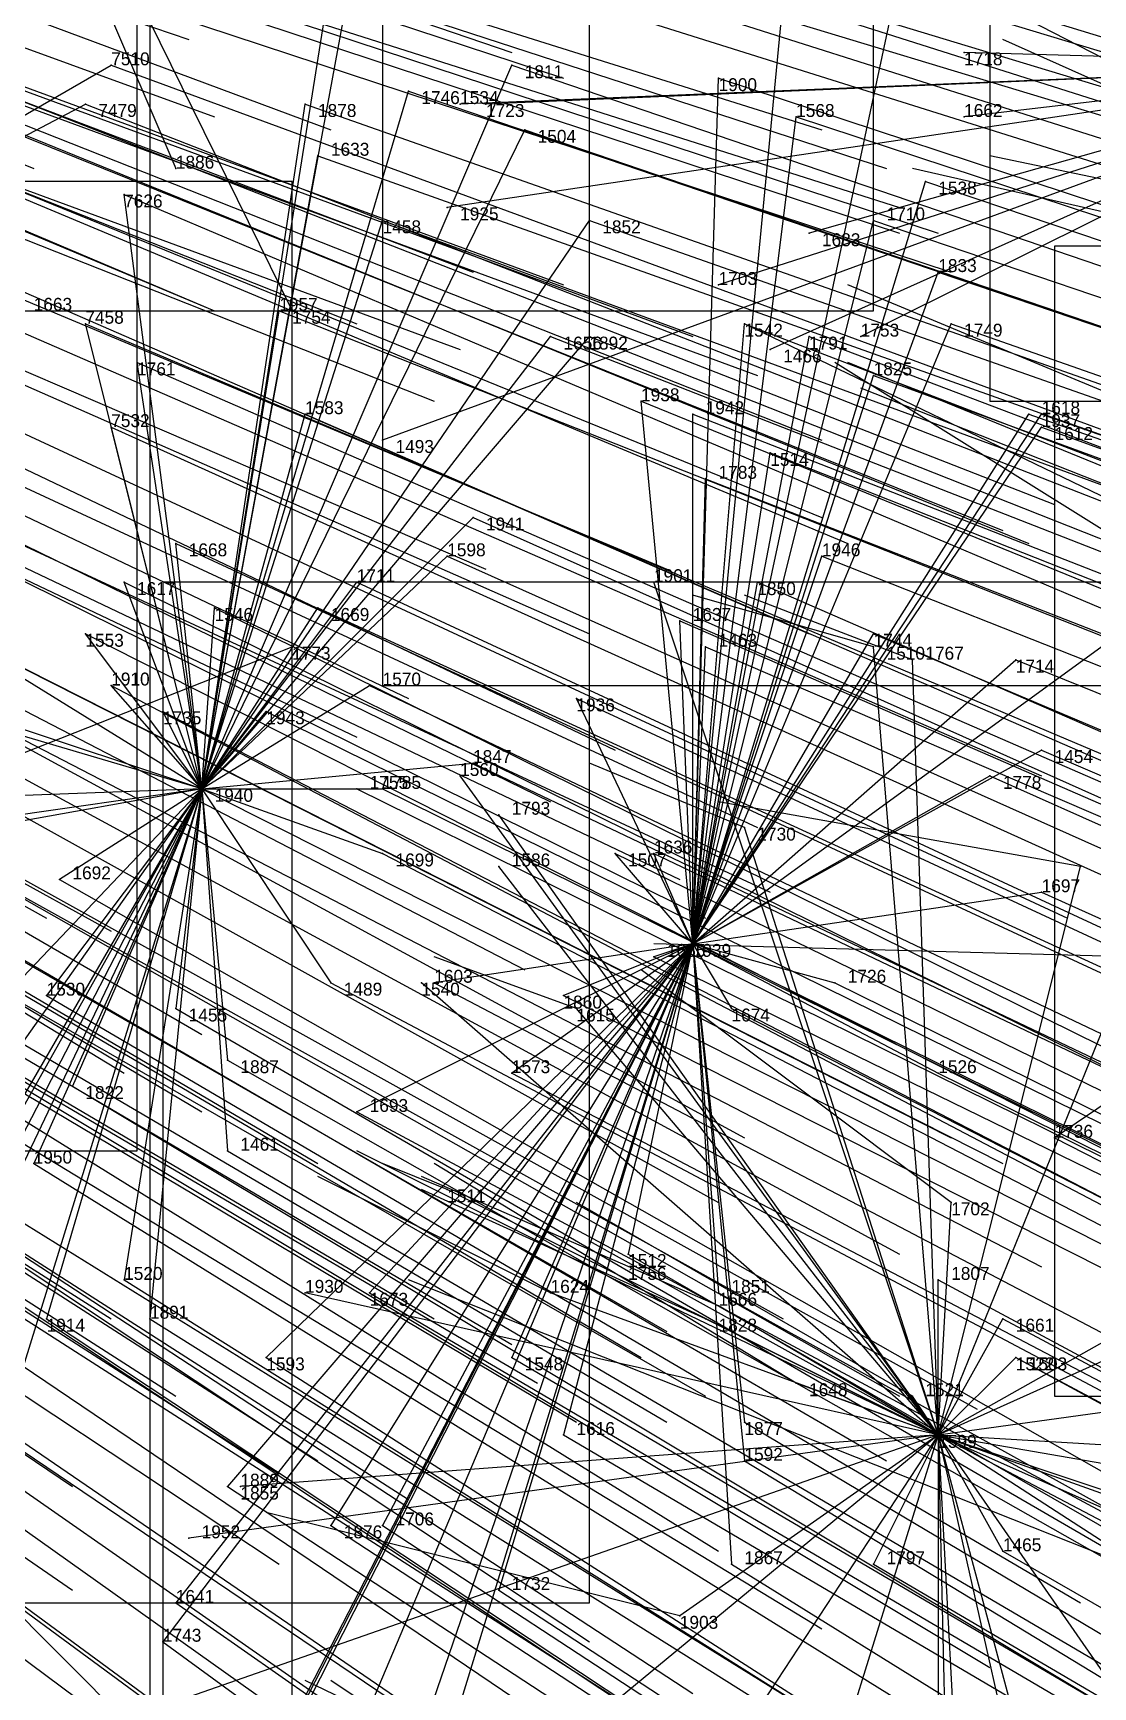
# Model space of a CAD drawing. Extents: x -0.5 to 0.59, y -0.5 to 0.59.
# Drawn here: x 0.336 to 0.418, y -0.2495 to -0.1215 of the extents above; entities that cross this region are included whole.
import ezdxf

# ---------------------------------------------------------------- set-up
doc = ezdxf.new("R2010")
doc.units = 0
for name, color, linetype in [('Clients', 3, 'CONTINUOUS'), ('Facilities', 3, 'CONTINUOUS'), ('Facilities_lines', 3, 'CONTINUOUS'), ('Min_max_boxes', 1, 'CONTINUOUS'), ('Normals', 1, 'CONTINUOUS'), ('Source_points', 5, 'CONTINUOUS'), ('Text', 3, 'CONTINUOUS')]:
    doc.layers.add(name, color=color, linetype=linetype)

msp = doc.modelspace()

# ---------------------------------------------------------------- linework, layer by layer
at = {"layer": 'Clients', "color": 5}
for p in [(0.342, -0.124, -0.909), (0.373, -0.124, -0.984), (0.408, -0.123, -1.25), (0.389, -0.125, -1.021), (0.365, -0.126, -0.966), (0.34, -0.127, -0.908), (0.357, -0.127, -0.948), (0.369, -0.127, -1.25), (0.371, -0.127, -1.25), (0.374, -0.129, -0.99), (0.395, -0.128, -1.037), (0.408, -0.128, -1.25), (0.358, -0.131, -0.953), (0.347, -0.132, -1.25), (0.405, -0.133, -1.067), (0.343, -0.134, -0.92), (0.368, -0.135, -1.25), (0.363, -0.136, -0.969), (0.379, -0.136, -1.007), (0.401, -0.136, -1.058), (0.396, -0.137, -1.25), (0.406, -0.14, -1.073), (0.389, -0.141, -1.25), (0.355, -0.143, -0.956), (0.356, -0.143, -1.25), (0.34, -0.144, -0.923), (0.391, -0.144, -1.041), (0.407, -0.144, -1.081), (0.376, -0.145, -1.008), (0.379, -0.145, -1.014), (0.396, -0.145, -1.053), (0.4, -0.145, -1.25), (0.344, -0.147, -0.935), (0.393, -0.146, -1.25), (0.401, -0.148, -1.068), (0.357, -0.151, -0.969), (0.383, -0.15, -1.028), (0.387, -0.151, -1.039), (0.413, -0.151, -1.099), (0.414, -0.151, -1.101), (0.342, -0.152, -0.934), (0.414, -0.152, -1.104), (0.363, -0.153, -1.25), (0.393, -0.154, -1.054), (0.388, -0.156, -1.046), (0.37, -0.159, -1.008), (0.347, -0.161, -0.957), (0.368, -0.162, -1.005), (0.397, -0.162, -1.071), (0.343, -0.164, -0.951), (0.361, -0.164, -0.99), (0.384, -0.164, -1.25), (0.392, -0.164, -1.061), (0.35, -0.166, -0.968), (0.358, -0.166, -0.987), (0.386, -0.167, -1.052), (0.34, -0.168, -0.948), (0.401, -0.168, -1.086), (0.356, -0.169, -1.25), (0.388, -0.169, -1.059), (0.401, -0.169, -1.25), (0.404, -0.17, -1.25), (0.412, -0.17, -1.114), (0.342, -0.172, -0.957), (0.362, -0.172, -1.002), (0.346, -0.174, -0.969), (0.354, -0.174, -0.986), (0.378, -0.173, -1.039), (0.414, -0.177, -1.127), (0.369, -0.179, -1.25), (0.37, -0.178, -1.026), (0.41, -0.179, -1.12), (0.361, -0.18, -1.008), (0.363, -0.18, -1.012), (0.372, -0.182, -1.25), (0.391, -0.183, -1.25), (0.363, -0.185, -1.02), (0.381, -0.185, -1.059), (0.384, -0.185, -1.065), (0.372, -0.186, -1.25), (0.417, -0.186, -1.25), (0.338, -0.187, -0.966), (0.414, -0.188, -1.137), (0.384, -0.193, -1.075), (0.359, -0.195, -1.022), (0.366, -0.195, -1.25), (0.367, -0.195, -1.038), (0.398, -0.195, -1.109), (0.337, -0.196, -0.973), (0.347, -0.197, -0.999), (0.377, -0.196, -1.062), (0.378, -0.197, -1.25), (0.39, -0.197, -1.091), (0.351, -0.201, -1.012), (0.373, -0.202, -1.059), (0.406, -0.202, -1.133), (0.339, -0.203, -0.988), (0.361, -0.205, -1.038), (0.415, -0.207, -1.159), (0.351, -0.208, -1.021), (0.336, -0.209, -0.988), (0.368, -0.211, -1.25), (0.407, -0.212, -1.25), (0.382, -0.216, -1.097), (0.343, -0.218, -1.015), (0.381, -0.218, -1.25), (0.406, -0.218, -1.153), (0.357, -0.219, -1.25), (0.362, -0.219, -1.057), (0.376, -0.219, -1.25), (0.389, -0.219, -1.115), (0.389, -0.22, -1.25), (0.337, -0.221, -1.006), (0.345, -0.221, -1.023), (0.388, -0.221, -1.25), (0.411, -0.221, -1.167), (0.354, -0.224, -1.047), (0.373, -0.224, -1.088), (0.412, -0.224, -1.173), (0.412, -0.224, -1.172), (0.395, -0.226, -1.25), (0.404, -0.227, -1.25), (0.391, -0.229, -1.132), (0.377, -0.23, -1.105), (0.391, -0.232, -1.136), (0.351, -0.234, -1.056), (0.352, -0.234, -1.25), (0.348, -0.238, -1.25), (0.359, -0.237, -1.076), (0.363, -0.237, -1.084), (0.411, -0.239, -1.187), (0.39, -0.24, -1.145), (0.401, -0.24, -1.169), (0.347, -0.243, -1.058), (0.372, -0.242, -1.109), (0.386, -0.244, -1.25), (0.346, -0.246, -1.06)]:
    msp.add_point(p, dxfattribs=at)
at = {"layer": 'Facilities', "color": 3}
for p in [(0.349, -0.18, -0.982), (0.387, -0.192, -1.08), (0.406, -0.23, -1.25)]:
    msp.add_point(p, dxfattribs=at)
at = {"layer": 'Facilities_lines', "color": 3}
for p, q in [((0.323, -0.076, -1.25), (0.347, -0.132, -1.25)), ((0.323, -0.076, -1.25), (0.356, -0.143, -1.25)), ((0.349, -0.18, -0.982), (0.363, -0.104, -0.946)), ((0.349, -0.18, -0.982), (0.36, -0.111, -0.941)), ((0.387, -0.192, -1.08), (0.403, -0.117, -1.048)), ((0.387, -0.192, -1.08), (0.394, -0.119, -1.029)), ((0.302, -0.147, -0.841), (0.342, -0.124, -0.909)), ((0.349, -0.18, -0.982), (0.373, -0.124, -0.984)), ((0.442, -0.124, -1.25), (0.363, -0.153, -1.25)), ((0.442, -0.124, -1.25), (0.368, -0.135, -1.25)), ((0.442, -0.124, -1.25), (0.369, -0.127, -1.25)), ((0.442, -0.124, -1.25), (0.371, -0.127, -1.25)), ((0.442, -0.124, -1.25), (0.389, -0.141, -1.25)), ((0.442, -0.124, -1.25), (0.393, -0.146, -1.25)), ((0.442, -0.124, -1.25), (0.396, -0.137, -1.25)), ((0.442, -0.124, -1.25), (0.4, -0.145, -1.25)), ((0.442, -0.124, -1.25), (0.408, -0.123, -1.25)), ((0.442, -0.124, -1.25), (0.408, -0.128, -1.25)), ((0.387, -0.192, -1.08), (0.389, -0.125, -1.021)), ((0.349, -0.18, -0.982), (0.365, -0.126, -0.966)), ((0.302, -0.147, -0.841), (0.34, -0.127, -0.908)), ((0.349, -0.18, -0.982), (0.357, -0.127, -0.948)), ((0.349, -0.18, -0.982), (0.374, -0.129, -0.99)), ((0.387, -0.192, -1.08), (0.395, -0.128, -1.037)), ((0.349, -0.18, -0.982), (0.358, -0.131, -0.953)), ((0.387, -0.192, -1.08), (0.405, -0.133, -1.067)), ((0.349, -0.18, -0.982), (0.343, -0.134, -0.92)), ((0.349, -0.18, -0.982), (0.379, -0.136, -1.007)), ((0.349, -0.18, -0.982), (0.363, -0.136, -0.969)), ((0.387, -0.192, -1.08), (0.401, -0.136, -1.058)), ((0.387, -0.192, -1.08), (0.406, -0.14, -1.073)), ((0.349, -0.18, -0.982), (0.355, -0.143, -0.956)), ((0.349, -0.18, -0.982), (0.34, -0.144, -0.923)), ((0.387, -0.192, -1.08), (0.391, -0.144, -1.041)), ((0.387, -0.192, -1.08), (0.407, -0.144, -1.081)), ((0.349, -0.18, -0.982), (0.376, -0.145, -1.008)), ((0.349, -0.18, -0.982), (0.379, -0.145, -1.014)), ((0.387, -0.192, -1.08), (0.396, -0.145, -1.053)), ((0.349, -0.18, -0.982), (0.344, -0.147, -0.935)), ((0.387, -0.192, -1.08), (0.401, -0.148, -1.068)), ((0.349, -0.18, -0.982), (0.357, -0.151, -0.969)), ((0.387, -0.192, -1.08), (0.383, -0.15, -1.028)), ((0.387, -0.192, -1.08), (0.413, -0.151, -1.099)), ((0.387, -0.192, -1.08), (0.414, -0.151, -1.101)), ((0.387, -0.192, -1.08), (0.387, -0.151, -1.039)), ((0.349, -0.18, -0.982), (0.342, -0.152, -0.934)), ((0.387, -0.192, -1.08), (0.414, -0.152, -1.104)), ((0.387, -0.192, -1.08), (0.393, -0.154, -1.054)), ((0.387, -0.192, -1.08), (0.388, -0.156, -1.046)), ((0.349, -0.18, -0.982), (0.37, -0.159, -1.008)), ((0.349, -0.18, -0.982), (0.347, -0.161, -0.957)), ((0.349, -0.18, -0.982), (0.368, -0.162, -1.005)), ((0.387, -0.192, -1.08), (0.397, -0.162, -1.071)), ((0.349, -0.18, -0.982), (0.343, -0.164, -0.951)), ((0.349, -0.18, -0.982), (0.361, -0.164, -0.99)), ((0.406, -0.23, -1.25), (0.384, -0.164, -1.25)), ((0.387, -0.192, -1.08), (0.392, -0.164, -1.061)), ((0.349, -0.18, -0.982), (0.35, -0.166, -0.968)), ((0.349, -0.18, -0.982), (0.358, -0.166, -0.987)), ((0.349, -0.18, -0.982), (0.328, -0.167, -0.92)), ((0.387, -0.192, -1.08), (0.386, -0.167, -1.052)), ((0.349, -0.18, -0.982), (0.34, -0.168, -0.948)), ((0.387, -0.192, -1.08), (0.42, -0.168, -1.13)), ((0.387, -0.192, -1.08), (0.401, -0.168, -1.086)), ((0.28, -0.199, -1.25), (0.356, -0.169, -1.25)), ((0.387, -0.192, -1.08), (0.388, -0.169, -1.059)), ((0.387, -0.192, -1.08), (0.412, -0.17, -1.114)), ((0.406, -0.23, -1.25), (0.401, -0.169, -1.25)), ((0.406, -0.23, -1.25), (0.404, -0.17, -1.25)), ((0.349, -0.18, -0.982), (0.322, -0.172, -0.911)), ((0.349, -0.18, -0.982), (0.342, -0.172, -0.957)), ((0.349, -0.18, -0.982), (0.362, -0.172, -1.002)), ((0.349, -0.18, -0.982), (0.331, -0.174, -0.936)), ((0.349, -0.18, -0.982), (0.346, -0.174, -0.969)), ((0.349, -0.18, -0.982), (0.354, -0.174, -0.986)), ((0.387, -0.192, -1.08), (0.378, -0.173, -1.039)), ((0.387, -0.192, -1.08), (0.414, -0.177, -1.127)), ((0.349, -0.18, -0.982), (0.37, -0.178, -1.026)), ((0.406, -0.23, -1.25), (0.369, -0.179, -1.25)), ((0.387, -0.192, -1.08), (0.41, -0.179, -1.12)), ((0.349, -0.18, -0.982), (0.317, -0.237, -0.99)), ((0.349, -0.18, -0.982), (0.319, -0.243, -1.003)), ((0.349, -0.18, -0.982), (0.32, -0.236, -0.993)), ((0.349, -0.18, -0.982), (0.32, -0.221, -0.971)), ((0.349, -0.18, -0.982), (0.321, -0.185, -0.927)), ((0.349, -0.18, -0.982), (0.322, -0.181, -0.923)), ((0.349, -0.18, -0.982), (0.328, -0.183, -0.939)), ((0.349, -0.18, -0.982), (0.33, -0.2, -0.965)), ((0.349, -0.18, -0.982), (0.331, -0.211, -0.982)), ((0.349, -0.18, -0.982), (0.332, -0.235, -1.017)), ((0.349, -0.18, -0.982), (0.336, -0.209, -0.988)), ((0.349, -0.18, -0.982), (0.337, -0.196, -0.973)), ((0.349, -0.18, -0.982), (0.337, -0.221, -1.006)), ((0.349, -0.18, -0.982), (0.338, -0.187, -0.966)), ((0.349, -0.18, -0.982), (0.339, -0.203, -0.988)), ((0.349, -0.18, -0.982), (0.343, -0.218, -1.015)), ((0.349, -0.18, -0.982), (0.345, -0.221, -1.023)), ((0.349, -0.18, -0.982), (0.347, -0.197, -0.999)), ((0.349, -0.18, -0.982), (0.363, -0.185, -1.02)), ((0.349, -0.18, -0.982), (0.351, -0.208, -1.021)), ((0.349, -0.18, -0.982), (0.359, -0.195, -1.022)), ((0.349, -0.18, -0.982), (0.361, -0.18, -1.008)), ((0.349, -0.18, -0.982), (0.363, -0.18, -1.012)), ((0.349, -0.18, -0.982), (0.351, -0.201, -1.012)), ((0.406, -0.23, -1.25), (0.372, -0.182, -1.25)), ((0.406, -0.23, -1.25), (0.391, -0.183, -1.25)), ((0.387, -0.192, -1.08), (0.381, -0.185, -1.059)), ((0.387, -0.192, -1.08), (0.384, -0.185, -1.065)), ((0.406, -0.23, -1.25), (0.372, -0.186, -1.25)), ((0.406, -0.23, -1.25), (0.417, -0.186, -1.25)), ((0.387, -0.192, -1.08), (0.414, -0.188, -1.137)), ((0.443, -0.188, -1.203), (0.415, -0.207, -1.159)), ((0.387, -0.192, -1.08), (0.345, -0.274, -1.101)), ((0.387, -0.192, -1.08), (0.346, -0.246, -1.06)), ((0.387, -0.192, -1.08), (0.347, -0.243, -1.058)), ((0.387, -0.192, -1.08), (0.351, -0.234, -1.056)), ((0.387, -0.192, -1.08), (0.353, -0.258, -1.092)), ((0.387, -0.192, -1.08), (0.354, -0.27, -1.112)), ((0.387, -0.192, -1.08), (0.354, -0.257, -1.093)), ((0.387, -0.192, -1.08), (0.354, -0.224, -1.047)), ((0.387, -0.192, -1.08), (0.359, -0.237, -1.076)), ((0.387, -0.192, -1.08), (0.361, -0.205, -1.038)), ((0.387, -0.192, -1.08), (0.362, -0.219, -1.057)), ((0.387, -0.192, -1.08), (0.363, -0.237, -1.084)), ((0.387, -0.192, -1.08), (0.364, -0.259, -1.117)), ((0.387, -0.192, -1.08), (0.367, -0.195, -1.038)), ((0.387, -0.192, -1.08), (0.368, -0.254, -1.119)), ((0.387, -0.192, -1.08), (0.372, -0.242, -1.109)), ((0.387, -0.192, -1.08), (0.373, -0.202, -1.059)), ((0.387, -0.192, -1.08), (0.373, -0.224, -1.088)), ((0.387, -0.192, -1.08), (0.377, -0.23, -1.105)), ((0.387, -0.192, -1.08), (0.377, -0.196, -1.062)), ((0.387, -0.192, -1.08), (0.382, -0.216, -1.097)), ((0.387, -0.192, -1.08), (0.384, -0.193, -1.075)), ((0.387, -0.192, -1.08), (0.39, -0.24, -1.145)), ((0.387, -0.192, -1.08), (0.391, -0.229, -1.132)), ((0.387, -0.192, -1.08), (0.391, -0.232, -1.136)), ((0.387, -0.192, -1.08), (0.39, -0.197, -1.091)), ((0.387, -0.192, -1.08), (0.398, -0.195, -1.109)), ((0.387, -0.192, -1.08), (0.389, -0.219, -1.115)), ((0.387, -0.192, -1.08), (0.406, -0.202, -1.133)), ((0.406, -0.23, -1.25), (0.421, -0.193, -1.25)), ((0.406, -0.23, -1.25), (0.366, -0.195, -1.25)), ((0.406, -0.23, -1.25), (0.378, -0.197, -1.25)), ((0.406, -0.23, -1.25), (0.445, -0.208, -1.25)), ((0.406, -0.23, -1.25), (0.368, -0.211, -1.25)), ((0.406, -0.23, -1.25), (0.407, -0.212, -1.25)), ((0.406, -0.23, -1.25), (0.446, -0.212, -1.25)), ((0.406, -0.23, -1.25), (0.381, -0.218, -1.25)), ((0.406, -0.23, -1.25), (0.406, -0.218, -1.153)), ((0.406, -0.23, -1.25), (0.357, -0.219, -1.25)), ((0.406, -0.23, -1.25), (0.376, -0.219, -1.25)), ((0.406, -0.23, -1.25), (0.389, -0.22, -1.25)), ((0.406, -0.23, -1.25), (0.388, -0.221, -1.25)), ((0.406, -0.23, -1.25), (0.411, -0.221, -1.167)), ((0.406, -0.23, -1.25), (0.412, -0.224, -1.173)), ((0.406, -0.23, -1.25), (0.412, -0.224, -1.172)), ((0.406, -0.23, -1.25), (0.442, -0.225, -1.238)), ((0.406, -0.23, -1.25), (0.395, -0.226, -1.25)), ((0.406, -0.23, -1.25), (0.404, -0.227, -1.25)), ((0.406, -0.23, -1.25), (0.346, -0.251, -1.25)), ((0.406, -0.23, -1.25), (0.348, -0.238, -1.25)), ((0.406, -0.23, -1.25), (0.352, -0.234, -1.25)), ((0.406, -0.23, -1.25), (0.366, -0.263, -1.25)), ((0.406, -0.23, -1.25), (0.383, -0.265, -1.25)), ((0.406, -0.23, -1.25), (0.386, -0.244, -1.25)), ((0.406, -0.23, -1.25), (0.392, -0.275, -1.25)), ((0.406, -0.23, -1.25), (0.401, -0.24, -1.169)), ((0.406, -0.23, -1.25), (0.413, -0.261, -1.221)), ((0.406, -0.23, -1.25), (0.406, -0.251, -1.194)), ((0.406, -0.23, -1.25), (0.417, -0.271, -1.244)), ((0.406, -0.23, -1.25), (0.424, -0.256, -1.238)), ((0.406, -0.23, -1.25), (0.409, -0.287, -1.25)), ((0.406, -0.23, -1.25), (0.407, -0.273, -1.25)), ((0.406, -0.23, -1.25), (0.411, -0.239, -1.187)), ((0.406, -0.23, -1.25), (0.423, -0.241, -1.25)), ((0.406, -0.23, -1.25), (0.433, -0.242, -1.24)), ((0.406, -0.23, -1.25), (0.42, -0.235, -1.203)), ((0.406, -0.23, -1.25), (0.423, -0.231, -1.206)), ((0.406, -0.23, -1.25), (0.425, -0.24, -1.219)), ((0.406, -0.23, -1.25), (0.435, -0.235, -1.236)), ((0.406, -0.23, -1.25), (0.433, -0.239, -1.237))]:
    msp.add_line(p, q, dxfattribs=at)
at = {"layer": 'Min_max_boxes', "color": 1}
for p, q in [((0.401, -0.143, -1.25), (0.401, 0.045, -1.25)), ((0.401, -0.143, -1.25), (0.401, 0.045, -1.25)), ((0.41, -0.017, -1.155), (0.41, -0.15, -1.155)), ((0.41, -0.017, -1.054), (0.41, -0.15, -1.054)), ((0.344, -0.208, -0.911), (0.344, -0.073, -0.911)), ((0.344, -0.208, -0.76), (0.344, -0.073, -0.76)), ((0.363, -0.075, -1.25), (0.363, -0.172, -1.25)), ((0.363, -0.075, -1.156), (0.363, -0.172, -1.156)), ((0.379, -0.243, -1.026), (0.379, -0.104, -1.026)), ((0.379, -0.243, -0.911), (0.379, -0.104, -0.911)), ((0.345, -0.117, -1.145), (0.345, -0.274, -1.145)), ((0.345, -0.117, -1.021), (0.345, -0.274, -1.021)), ((0.356, -0.133, -1.25), (0.193, -0.133, -1.25)), ((0.356, -0.133, -1.25), (0.193, -0.133, -1.25)), ((0.356, -0.277, -1.25), (0.356, -0.133, -1.25)), ((0.356, -0.277, -1.25), (0.356, -0.133, -1.25)), ((0.356, -0.133, -1.25), (0.356, -0.133, -1.25)), ((0.464, -0.138, -1.25), (0.415, -0.138, -1.25)), ((0.415, -0.138, -1.25), (0.415, -0.227, -1.25)), ((0.464, -0.138, -1.141), (0.415, -0.138, -1.141)), ((0.415, -0.138, -1.141), (0.415, -0.227, -1.141)), ((0.415, -0.138, -1.25), (0.415, -0.138, -1.141)), ((0.231, -0.143, -1.25), (0.401, -0.143, -1.25)), ((0.231, -0.143, -1.25), (0.401, -0.143, -1.25)), ((0.401, -0.143, -1.25), (0.401, -0.143, -1.25)), ((0.41, -0.15, -1.155), (0.451, -0.15, -1.155)), ((0.41, -0.15, -1.054), (0.451, -0.15, -1.054)), ((0.41, -0.15, -1.155), (0.41, -0.15, -1.054)), ((0.446, -0.164, -1.25), (0.346, -0.164, -1.25)), ((0.346, -0.164, -1.25), (0.346, -0.287, -1.25)), ((0.446, -0.164, -1.153), (0.346, -0.164, -1.153)), ((0.346, -0.164, -1.153), (0.346, -0.287, -1.153)), ((0.346, -0.164, -1.25), (0.346, -0.164, -1.153)), ((0.363, -0.172, -1.25), (0.473, -0.172, -1.25)), ((0.363, -0.172, -1.156), (0.473, -0.172, -1.156)), ((0.363, -0.172, -1.25), (0.363, -0.172, -1.156)), ((0.241, -0.208, -0.911), (0.344, -0.208, -0.911)), ((0.241, -0.208, -0.76), (0.344, -0.208, -0.76)), ((0.344, -0.208, -0.911), (0.344, -0.208, -0.76)), ((0.415, -0.227, -1.25), (0.464, -0.227, -1.25)), ((0.415, -0.227, -1.141), (0.464, -0.227, -1.141)), ((0.415, -0.227, -1.25), (0.415, -0.227, -1.141)), ((0.317, -0.243, -1.026), (0.379, -0.243, -1.026)), ((0.317, -0.243, -0.911), (0.379, -0.243, -0.911)), ((0.379, -0.243, -1.026), (0.379, -0.243, -0.911))]:
    msp.add_line(p, q, dxfattribs=at)
at = {"layer": 'Normals', "color": 1}
for p, q in [((0.26, -0.092, -0.691), (0.348, -0.122, -0.653)), ((0.285, -0.093, -0.75), (0.373, -0.123, -0.713)), ((0.25, -0.097, -0.67), (0.336, -0.132, -0.633)), ((0.262, -0.096, -0.699), (0.35, -0.128, -0.662)), ((0.273, -0.097, -0.723), (0.359, -0.129, -0.686)), ((0.289, -0.096, -0.761), (0.377, -0.125, -0.724)), ((0.308, -0.101, -0.811), (0.397, -0.129, -0.774)), ((0.33, -0.101, -0.863), (0.419, -0.128, -0.826)), ((0.343, -0.1, -0.894), (0.432, -0.127, -0.857)), ((0.313, -0.103, -0.825), (0.402, -0.132, -0.788)), ((0.344, -0.103, -0.897), (0.433, -0.13, -0.861)), ((0.337, -0.106, -0.884), (0.426, -0.134, -0.847)), ((0.264, -0.107, -0.713), (0.35, -0.143, -0.677)), ((0.265, -0.107, -0.714), (0.35, -0.143, -0.677)), ((0.283, -0.107, -0.758), (0.37, -0.14, -0.72)), ((0.315, -0.107, -0.831), (0.403, -0.135, -0.793)), ((0.315, -0.108, -0.832), (0.403, -0.137, -0.795)), ((0.318, -0.108, -0.84), (0.406, -0.137, -0.803)), ((0.275, -0.11, -0.74), (0.361, -0.144, -0.703)), ((0.29, -0.109, -0.775), (0.377, -0.141, -0.737)), ((0.319, -0.111, -0.844), (0.407, -0.14, -0.808)), ((0.36, -0.111, -0.941), (0.448, -0.139, -0.904)), ((0.3, -0.113, -0.801), (0.387, -0.145, -0.763)), ((0.282, -0.114, -0.76), (0.369, -0.146, -0.722)), ((0.281, -0.116, -0.76), (0.367, -0.15, -0.722)), ((0.305, -0.116, -0.815), (0.392, -0.148, -0.778)), ((0.403, -0.117, -1.048), (0.491, -0.144, -1.011)), ((0.311, -0.119, -0.831), (0.397, -0.153, -0.794)), ((0.394, -0.119, -1.029), (0.482, -0.147, -0.991)), ((0.453, -0.141, -1.25), (0.412, -0.12, -1.161)), ((0.44, -0.135, -1.25), (0.411, -0.122, -1.155)), ((0.311, -0.124, -0.837), (0.397, -0.159, -0.8)), ((0.328, -0.124, -0.877), (0.415, -0.158, -0.84)), ((0.342, -0.124, -0.909), (0.429, -0.156, -0.871)), ((0.373, -0.124, -0.984), (0.461, -0.154, -0.945)), ((0.408, -0.123, -1.25), (0.408, -0.123, -1.15)), ((0.313, -0.125, -0.843), (0.399, -0.161, -0.806)), ((0.324, -0.125, -0.869), (0.411, -0.16, -0.833)), ((0.389, -0.125, -1.021), (0.477, -0.154, -0.983)), ((0.285, -0.126, -0.78), (0.371, -0.163, -0.743)), ((0.327, -0.126, -0.876), (0.413, -0.161, -0.839)), ((0.365, -0.126, -0.966), (0.453, -0.156, -0.929)), ((0.299, -0.127, -0.813), (0.385, -0.163, -0.776)), ((0.34, -0.127, -0.908), (0.427, -0.161, -0.87)), ((0.357, -0.127, -0.948), (0.445, -0.158, -0.911)), ((0.369, -0.127, -1.25), (0.369, -0.127, -1.15)), ((0.371, -0.127, -1.25), (0.371, -0.127, -1.15)), ((0.374, -0.129, -0.99), (0.462, -0.159, -0.952)), ((0.395, -0.128, -1.037), (0.483, -0.157, -1)), ((0.408, -0.128, -1.25), (0.408, -0.128, -1.15)), ((0.295, -0.131, -0.806), (0.379, -0.168, -0.768)), ((0.311, -0.131, -0.844), (0.396, -0.168, -0.807)), ((0.358, -0.131, -0.953), (0.445, -0.162, -0.916)), ((0.429, -0.135, -1.25), (0.41, -0.131, -1.152)), ((0.281, -0.133, -0.778), (0.365, -0.173, -0.74)), ((0.347, -0.132, -1.25), (0.347, -0.132, -1.15)), ((0.426, -0.137, -1.25), (0.404, -0.132, -1.153)), ((0.405, -0.133, -1.067), (0.494, -0.163, -1.03)), ((0.343, -0.134, -0.92), (0.428, -0.17, -0.882)), ((0.368, -0.135, -1.25), (0.368, -0.135, -1.15)), ((0.277, -0.136, -0.772), (0.361, -0.176, -0.735)), ((0.363, -0.136, -0.969), (0.45, -0.168, -0.932)), ((0.379, -0.136, -1.007), (0.467, -0.167, -0.969)), ((0.401, -0.136, -1.058), (0.489, -0.166, -1.021)), ((0.297, -0.137, -0.817), (0.381, -0.177, -0.78)), ((0.396, -0.137, -1.25), (0.396, -0.137, -1.15)), ((0.292, -0.14, -0.811), (0.376, -0.181, -0.774)), ((0.406, -0.14, -1.073), (0.494, -0.17, -1.037)), ((0.329, -0.142, -0.897), (0.414, -0.179, -0.859)), ((0.389, -0.141, -1.25), (0.389, -0.141, -1.15)), ((0.423, -0.151, -1.25), (0.399, -0.141, -1.153)), ((0.355, -0.143, -0.956), (0.441, -0.177, -0.918)), ((0.356, -0.143, -1.25), (0.356, -0.143, -1.15)), ((0.308, -0.144, -0.85), (0.392, -0.183, -0.812)), ((0.34, -0.144, -0.923), (0.425, -0.18, -0.884)), ((0.391, -0.144, -1.041), (0.477, -0.177, -1.004)), ((0.449, -0.172, -1.25), (0.391, -0.144, -1.173)), ((0.407, -0.144, -1.081), (0.495, -0.175, -1.044)), ((0.256, -0.145, -0.736), (0.337, -0.19, -0.699)), ((0.376, -0.145, -1.008), (0.463, -0.179, -0.971)), ((0.379, -0.145, -1.014), (0.465, -0.179, -0.976)), ((0.396, -0.145, -1.053), (0.483, -0.178, -1.016)), ((0.4, -0.145, -1.25), (0.4, -0.145, -1.15)), ((0.26, -0.146, -0.746), (0.342, -0.191, -0.709)), ((0.302, -0.147, -0.841), (0.386, -0.187, -0.804)), ((0.344, -0.147, -0.935), (0.429, -0.184, -0.897)), ((0.393, -0.146, -1.25), (0.393, -0.146, -1.15)), ((0.43, -0.167, -1.25), (0.398, -0.147, -1.157)), ((0.448, -0.167, -1.25), (0.399, -0.147, -1.165)), ((0.401, -0.148, -1.068), (0.488, -0.18, -1.032)), ((0.305, -0.149, -0.848), (0.388, -0.19, -0.811)), ((0.309, -0.149, -0.858), (0.393, -0.188, -0.821)), ((0.443, -0.166, -1.25), (0.4, -0.149, -1.161)), ((0.291, -0.151, -0.821), (0.374, -0.194, -0.784)), ((0.332, -0.151, -0.911), (0.416, -0.19, -0.873)), ((0.357, -0.151, -0.969), (0.442, -0.188, -0.932)), ((0.383, -0.15, -1.028), (0.469, -0.185, -0.991)), ((0.387, -0.151, -1.039), (0.474, -0.185, -1.001)), ((0.413, -0.151, -1.099), (0.501, -0.182, -1.063)), ((0.414, -0.151, -1.101), (0.502, -0.182, -1.065)), ((0.268, -0.152, -0.772), (0.349, -0.199, -0.734)), ((0.342, -0.152, -0.934), (0.426, -0.19, -0.896)), ((0.414, -0.152, -1.104), (0.502, -0.184, -1.067)), ((0.363, -0.153, -1.25), (0.363, -0.153, -1.15)), ((0.264, -0.154, -0.763), (0.343, -0.202, -0.726)), ((0.393, -0.154, -1.054), (0.479, -0.188, -1.017)), ((0.388, -0.156, -1.046), (0.475, -0.19, -1.009)), ((0.27, -0.158, -0.781), (0.349, -0.205, -0.743)), ((0.37, -0.159, -1.008), (0.455, -0.197, -0.971)), ((0.347, -0.161, -0.957), (0.431, -0.2, -0.92)), ((0.278, -0.162, -0.804), (0.358, -0.209, -0.767)), ((0.368, -0.162, -1.005), (0.453, -0.2, -0.967)), ((0.397, -0.162, -1.071), (0.483, -0.196, -1.034)), ((0.31, -0.163, -0.875), (0.391, -0.207, -0.838)), ((0.324, -0.165, -0.908), (0.407, -0.207, -0.871)), ((0.343, -0.164, -0.951), (0.426, -0.205, -0.914)), ((0.361, -0.164, -0.99), (0.445, -0.203, -0.953)), ((0.384, -0.164, -1.25), (0.384, -0.164, -1.15)), ((0.401, -0.169, -1.25), (0.387, -0.165, -1.151)), ((0.404, -0.17, -1.25), (0.391, -0.165, -1.151)), ((0.392, -0.164, -1.061), (0.477, -0.201, -1.024)), ((0.35, -0.166, -0.968), (0.433, -0.207, -0.931)), ((0.358, -0.166, -0.987), (0.443, -0.205, -0.951)), ((0.308, -0.167, -0.876), (0.389, -0.212, -0.838)), ((0.328, -0.167, -0.92), (0.411, -0.209, -0.883)), ((0.386, -0.167, -1.052), (0.471, -0.204, -1.015)), ((0.34, -0.168, -0.948), (0.423, -0.21, -0.911)), ((0.401, -0.168, -1.086), (0.486, -0.204, -1.049)), ((0.356, -0.169, -1.25), (0.356, -0.169, -1.15)), ((0.388, -0.169, -1.059), (0.474, -0.206, -1.022)), ((0.412, -0.17, -1.114), (0.498, -0.205, -1.077)), ((0.263, -0.171, -0.786), (0.342, -0.221, -0.748)), ((0.322, -0.172, -0.911), (0.403, -0.216, -0.874)), ((0.342, -0.172, -0.957), (0.424, -0.215, -0.919)), ((0.362, -0.172, -1.002), (0.446, -0.212, -0.965)), ((0.287, -0.174, -0.84), (0.367, -0.221, -0.802)), ((0.331, -0.174, -0.936), (0.414, -0.217, -0.899)), ((0.346, -0.174, -0.969), (0.429, -0.217, -0.931)), ((0.354, -0.174, -0.986), (0.437, -0.215, -0.948)), ((0.378, -0.173, -1.039), (0.462, -0.212, -1.002)), ((0.293, -0.176, -0.855), (0.373, -0.223, -0.817)), ((0.305, -0.176, -0.88), (0.385, -0.222, -0.842)), ((0.313, -0.176, -0.898), (0.394, -0.221, -0.861)), ((0.269, -0.177, -0.806), (0.347, -0.227, -0.768)), ((0.303, -0.177, -0.878), (0.383, -0.224, -0.84)), ((0.414, -0.177, -1.127), (0.5, -0.214, -1.089)), ((0.295, -0.179, -0.863), (0.375, -0.226, -0.826)), ((0.369, -0.179, -1.25), (0.369, -0.179, -1.15)), ((0.37, -0.178, -1.026), (0.454, -0.218, -0.989)), ((0.391, -0.183, -1.25), (0.379, -0.178, -1.151)), ((0.41, -0.179, -1.12), (0.495, -0.217, -1.083)), ((0.349, -0.18, -0.982), (0.432, -0.222, -0.945)), ((0.361, -0.18, -1.008), (0.444, -0.221, -0.971)), ((0.363, -0.18, -1.012), (0.446, -0.221, -0.975)), ((0.308, -0.181, -0.892), (0.388, -0.227, -0.854)), ((0.322, -0.181, -0.923), (0.403, -0.227, -0.886)), ((0.417, -0.186, -1.25), (0.389, -0.181, -1.154)), ((0.262, -0.182, -0.799), (0.339, -0.234, -0.761)), ((0.277, -0.183, -0.83), (0.355, -0.233, -0.793)), ((0.28, -0.182, -0.835), (0.358, -0.232, -0.798)), ((0.299, -0.182, -0.875), (0.378, -0.229, -0.837)), ((0.305, -0.182, -0.888), (0.385, -0.229, -0.851)), ((0.328, -0.183, -0.939), (0.409, -0.228, -0.902)), ((0.372, -0.182, -1.25), (0.372, -0.182, -1.15)), ((0.287, -0.185, -0.854), (0.365, -0.235, -0.816)), ((0.321, -0.185, -0.927), (0.402, -0.232, -0.89)), ((0.363, -0.185, -1.02), (0.446, -0.228, -0.983)), ((0.381, -0.185, -1.059), (0.465, -0.226, -1.023)), ((0.384, -0.185, -1.065), (0.468, -0.225, -1.028)), ((0.372, -0.186, -1.25), (0.372, -0.186, -1.15)), ((0.338, -0.187, -0.966), (0.419, -0.233, -0.929)), ((0.414, -0.188, -1.137), (0.498, -0.226, -1.099)), ((0.278, -0.189, -0.84), (0.355, -0.24, -0.803)), ((0.263, -0.19, -0.811), (0.339, -0.242, -0.773)), ((0.31, -0.19, -0.908), (0.389, -0.239, -0.872)), ((0.378, -0.197, -1.25), (0.367, -0.193, -1.151)), ((0.421, -0.193, -1.25), (0.384, -0.192, -1.157)), ((0.384, -0.193, -1.075), (0.468, -0.234, -1.038)), ((0.387, -0.192, -1.08), (0.47, -0.233, -1.043)), ((0.407, -0.212, -1.25), (0.383, -0.194, -1.155)), ((0.302, -0.195, -0.898), (0.379, -0.246, -0.861)), ((0.359, -0.195, -1.022), (0.442, -0.239, -0.985)), ((0.366, -0.195, -1.25), (0.366, -0.195, -1.15)), ((0.367, -0.195, -1.038), (0.449, -0.238, -1.002)), ((0.398, -0.195, -1.109), (0.481, -0.236, -1.071)), ((0.318, -0.197, -0.935), (0.397, -0.245, -0.898)), ((0.337, -0.196, -0.973), (0.417, -0.243, -0.936)), ((0.347, -0.197, -0.999), (0.428, -0.244, -0.961)), ((0.377, -0.196, -1.062), (0.46, -0.238, -1.026)), ((0.39, -0.197, -1.091), (0.472, -0.239, -1.054)), ((0.309, -0.199, -0.918), (0.387, -0.25, -0.882)), ((0.33, -0.2, -0.965), (0.41, -0.248, -0.928)), ((0.351, -0.201, -1.012), (0.432, -0.247, -0.975)), ((0.373, -0.202, -1.059), (0.455, -0.245, -1.022)), ((0.406, -0.202, -1.133), (0.489, -0.243, -1.095)), ((0.339, -0.203, -0.988), (0.419, -0.251, -0.951)), ((0.314, -0.206, -0.939), (0.391, -0.257, -0.902)), ((0.361, -0.205, -1.038), (0.443, -0.249, -1.001)), ((0.309, -0.207, -0.93), (0.386, -0.259, -0.893)), ((0.415, -0.207, -1.159), (0.497, -0.249, -1.121)), ((0.315, -0.208, -0.944), (0.393, -0.258, -0.906)), ((0.351, -0.208, -1.021), (0.431, -0.255, -0.984)), ((0.381, -0.218, -1.25), (0.361, -0.208, -1.153)), ((0.336, -0.209, -0.988), (0.415, -0.258, -0.951)), ((0.368, -0.211, -1.25), (0.363, -0.209, -1.15)), ((0.395, -0.226, -1.25), (0.367, -0.209, -1.156)), ((0.331, -0.211, -0.982), (0.41, -0.26, -0.945)), ((0.376, -0.219, -1.25), (0.358, -0.21, -1.152)), ((0.389, -0.22, -1.25), (0.366, -0.21, -1.153)), ((0.388, -0.221, -1.25), (0.366, -0.211, -1.153)), ((0.404, -0.227, -1.25), (0.378, -0.212, -1.155)), ((0.311, -0.214, -0.943), (0.387, -0.266, -0.905)), ((0.406, -0.23, -1.25), (0.379, -0.215, -1.155)), ((0.309, -0.216, -0.942), (0.385, -0.269, -0.905)), ((0.382, -0.216, -1.097), (0.462, -0.262, -1.059)), ((0.343, -0.218, -1.015), (0.421, -0.267, -0.978)), ((0.423, -0.241, -1.25), (0.365, -0.218, -1.172)), ((0.406, -0.218, -1.153), (0.488, -0.262, -1.115)), ((0.357, -0.219, -1.25), (0.357, -0.219, -1.15)), ((0.362, -0.219, -1.057), (0.442, -0.266, -1.02)), ((0.389, -0.219, -1.115), (0.47, -0.264, -1.078)), ((0.32, -0.221, -0.971), (0.397, -0.273, -0.934)), ((0.337, -0.221, -1.006), (0.414, -0.272, -0.969)), ((0.345, -0.221, -1.023), (0.423, -0.27, -0.986)), ((0.411, -0.221, -1.167), (0.493, -0.265, -1.129)), ((0.309, -0.224, -0.955), (0.384, -0.279, -0.917)), ((0.386, -0.295, -1.214), (0.316, -0.225, -1.229)), ((0.354, -0.224, -1.047), (0.432, -0.274, -1.01)), ((0.373, -0.224, -1.088), (0.453, -0.271, -1.051)), ((0.412, -0.224, -1.173), (0.494, -0.268, -1.135)), ((0.412, -0.224, -1.172), (0.493, -0.268, -1.134)), ((0.314, -0.228, -0.97), (0.389, -0.283, -0.933)), ((0.391, -0.229, -1.132), (0.47, -0.276, -1.095)), ((0.377, -0.23, -1.105), (0.457, -0.277, -1.068)), ((0.391, -0.232, -1.136), (0.47, -0.28, -1.098)), ((0.351, -0.234, -1.056), (0.429, -0.285, -1.018)), ((0.352, -0.234, -1.25), (0.352, -0.234, -1.15)), ((0.332, -0.235, -1.017), (0.408, -0.289, -0.98)), ((0.32, -0.236, -0.993), (0.394, -0.291, -0.957)), ((0.386, -0.244, -1.25), (0.354, -0.236, -1.155)), ((0.348, -0.238, -1.25), (0.348, -0.238, -1.15)), ((0.359, -0.237, -1.076), (0.437, -0.288, -1.039)), ((0.363, -0.237, -1.084), (0.441, -0.288, -1.046)), ((0.411, -0.239, -1.187), (0.491, -0.285, -1.15)), ((0.39, -0.24, -1.145), (0.469, -0.289, -1.107)), ((0.401, -0.24, -1.169), (0.481, -0.287, -1.131)), ((0.347, -0.243, -1.058), (0.423, -0.296, -1.021)), ((0.372, -0.242, -1.109), (0.45, -0.293, -1.072)), ((0.346, -0.246, -1.06), (0.42, -0.3, -1.022)), ((0.407, -0.273, -1.25), (0.357, -0.249, -1.167)), ((0.383, -0.265, -1.25), (0.359, -0.249, -1.154))]:
    msp.add_line(p, q, dxfattribs=at)
at = {"layer": 'Source_points', "color": 5}
for p in [(0.342, -0.124, -0.909), (0.373, -0.124, -0.984), (0.408, -0.123, -1.25), (0.389, -0.125, -1.021), (0.365, -0.126, -0.966), (0.34, -0.127, -0.908), (0.357, -0.127, -0.948), (0.369, -0.127, -1.25), (0.371, -0.127, -1.25), (0.374, -0.129, -0.99), (0.395, -0.128, -1.037), (0.408, -0.128, -1.25), (0.358, -0.131, -0.953), (0.347, -0.132, -1.25), (0.405, -0.133, -1.067), (0.343, -0.134, -0.92), (0.368, -0.135, -1.25), (0.363, -0.136, -0.969), (0.379, -0.136, -1.007), (0.401, -0.136, -1.058), (0.396, -0.137, -1.25), (0.406, -0.14, -1.073), (0.389, -0.141, -1.25), (0.355, -0.143, -0.956), (0.356, -0.143, -1.25), (0.34, -0.144, -0.923), (0.391, -0.144, -1.041), (0.407, -0.144, -1.081), (0.376, -0.145, -1.008), (0.379, -0.145, -1.014), (0.396, -0.145, -1.053), (0.4, -0.145, -1.25), (0.344, -0.147, -0.935), (0.393, -0.146, -1.25), (0.401, -0.148, -1.068), (0.357, -0.151, -0.969), (0.383, -0.15, -1.028), (0.387, -0.151, -1.039), (0.413, -0.151, -1.099), (0.414, -0.151, -1.101), (0.342, -0.152, -0.934), (0.414, -0.152, -1.104), (0.363, -0.153, -1.25), (0.393, -0.154, -1.054), (0.388, -0.156, -1.046), (0.37, -0.159, -1.008), (0.347, -0.161, -0.957), (0.368, -0.162, -1.005), (0.397, -0.162, -1.071), (0.343, -0.164, -0.951), (0.361, -0.164, -0.99), (0.384, -0.164, -1.25), (0.392, -0.164, -1.061), (0.35, -0.166, -0.968), (0.358, -0.166, -0.987), (0.386, -0.167, -1.052), (0.34, -0.168, -0.948), (0.401, -0.168, -1.086), (0.356, -0.169, -1.25), (0.388, -0.169, -1.059), (0.401, -0.169, -1.25), (0.404, -0.17, -1.25), (0.412, -0.17, -1.114), (0.342, -0.172, -0.957), (0.362, -0.172, -1.002), (0.346, -0.174, -0.969), (0.354, -0.174, -0.986), (0.378, -0.173, -1.039), (0.414, -0.177, -1.127), (0.369, -0.179, -1.25), (0.37, -0.178, -1.026), (0.41, -0.179, -1.12), (0.349, -0.18, -0.982), (0.361, -0.18, -1.008), (0.363, -0.18, -1.012), (0.372, -0.182, -1.25), (0.391, -0.183, -1.25), (0.363, -0.185, -1.02), (0.381, -0.185, -1.059), (0.384, -0.185, -1.065), (0.372, -0.186, -1.25), (0.417, -0.186, -1.25), (0.338, -0.187, -0.966), (0.414, -0.188, -1.137), (0.384, -0.193, -1.075), (0.387, -0.192, -1.08), (0.359, -0.195, -1.022), (0.366, -0.195, -1.25), (0.367, -0.195, -1.038), (0.398, -0.195, -1.109), (0.337, -0.196, -0.973), (0.347, -0.197, -0.999), (0.377, -0.196, -1.062), (0.378, -0.197, -1.25), (0.39, -0.197, -1.091), (0.351, -0.201, -1.012), (0.373, -0.202, -1.059), (0.406, -0.202, -1.133), (0.339, -0.203, -0.988), (0.361, -0.205, -1.038), (0.415, -0.207, -1.159), (0.351, -0.208, -1.021), (0.336, -0.209, -0.988), (0.368, -0.211, -1.25), (0.407, -0.212, -1.25), (0.382, -0.216, -1.097), (0.343, -0.218, -1.015), (0.381, -0.218, -1.25), (0.406, -0.218, -1.153), (0.357, -0.219, -1.25), (0.362, -0.219, -1.057), (0.376, -0.219, -1.25), (0.389, -0.219, -1.115), (0.389, -0.22, -1.25), (0.337, -0.221, -1.006), (0.345, -0.221, -1.023), (0.388, -0.221, -1.25), (0.411, -0.221, -1.167), (0.354, -0.224, -1.047), (0.373, -0.224, -1.088), (0.412, -0.224, -1.173), (0.412, -0.224, -1.172), (0.395, -0.226, -1.25), (0.404, -0.227, -1.25), (0.391, -0.229, -1.132), (0.377, -0.23, -1.105), (0.406, -0.23, -1.25), (0.391, -0.232, -1.136), (0.351, -0.234, -1.056), (0.352, -0.234, -1.25), (0.348, -0.238, -1.25), (0.359, -0.237, -1.076), (0.363, -0.237, -1.084), (0.411, -0.239, -1.187), (0.39, -0.24, -1.145), (0.401, -0.24, -1.169), (0.347, -0.243, -1.058), (0.372, -0.242, -1.109), (0.386, -0.244, -1.25), (0.346, -0.246, -1.06)]:
    msp.add_point(p, dxfattribs=at)

# ---------------------------------------------------------------- texts
at = {"layer": 'Text', "color": 3}
for s, p in [('7510', (0.342, -0.124, -0.909)), ('1811', (0.374, -0.125, -0.984)), ('1718', (0.408, -0.124, -1.25)), ('1900', (0.389, -0.126, -1.021)), ('1746', (0.366, -0.127, -0.966)), ('1534', (0.369, -0.127, -1.25)), ('7479', (0.341, -0.128, -0.908)), ('1878', (0.358, -0.128, -0.948)), ('1723', (0.371, -0.128, -1.25)), ('1568', (0.395, -0.128, -1.037)), ('1662', (0.408, -0.128, -1.25)), ('1504', (0.375, -0.13, -0.99)), ('1633', (0.359, -0.131, -0.953)), ('1886', (0.347, -0.132, -1.25)), ('1538', (0.406, -0.134, -1.067)), ('7626', (0.343, -0.135, -0.92)), ('1925', (0.369, -0.136, -1.25)), ('1710', (0.402, -0.136, -1.058)), ('1458', (0.363, -0.137, -0.969)), ('1852', (0.38, -0.137, -1.007)), ('1683', (0.397, -0.138, -1.25)), ('1833', (0.406, -0.14, -1.073)), ('1703', (0.389, -0.141, -1.25)), ('1663', (0.336, -0.143, -1.25)), ('1957', (0.355, -0.143, -0.956)), ('7458', (0.34, -0.144, -0.923)), ('1754', (0.356, -0.144, -1.25)), ('1542', (0.391, -0.145, -1.041)), ('1753', (0.4, -0.145, -1.25)), ('1749', (0.408, -0.145, -1.081)), ('1656', (0.377, -0.146, -1.008)), ('1892', (0.379, -0.146, -1.014)), ('1791', (0.396, -0.146, -1.053)), ('1761', (0.344, -0.148, -0.935)), ('1466', (0.394, -0.147, -1.25)), ('1825', (0.401, -0.148, -1.068)), ('1938', (0.383, -0.15, -1.028)), ('7532', (0.342, -0.152, -0.934)), ('1583', (0.357, -0.151, -0.969)), ('1942', (0.388, -0.151, -1.039)), ('1618', (0.414, -0.151, -1.099)), ('1937', (0.414, -0.152, -1.101)), ('1612', (0.415, -0.153, -1.104)), ('1493', (0.364, -0.154, -1.25)), ('1514', (0.393, -0.155, -1.054)), ('1783', (0.389, -0.156, -1.046)), ('1941', (0.371, -0.16, -1.008)), ('1668', (0.348, -0.162, -0.957)), ('1598', (0.368, -0.162, -1.005)), ('1946', (0.397, -0.162, -1.071)), ('1711', (0.361, -0.164, -0.99)), ('1901', (0.384, -0.164, -1.25)), ('1617', (0.344, -0.165, -0.951)), ('1850', (0.392, -0.165, -1.061)), ('1546', (0.35, -0.167, -0.968)), ('1669', (0.359, -0.167, -0.987)), ('1637', (0.387, -0.167, -1.052)), ('1553', (0.34, -0.169, -0.948)), ('1463', (0.389, -0.169, -1.059)), ('1744', (0.401, -0.169, -1.086)), ('1773', (0.356, -0.17, -1.25)), ('1510', (0.402, -0.17, -1.25)), ('1767', (0.405, -0.17, -1.25)), ('1714', (0.412, -0.171, -1.114)), ('1910', (0.342, -0.172, -0.957)), ('1570', (0.363, -0.172, -1.002)), ('1735', (0.346, -0.175, -0.969)), ('1943', (0.354, -0.175, -0.986)), ('1936', (0.378, -0.174, -1.039)), ('1847', (0.37, -0.178, -1.026)), ('1454', (0.415, -0.178, -1.127)), ('1755', (0.362, -0.18, -1.008)), ('1785', (0.363, -0.18, -1.012)), ('1560', (0.369, -0.179, -1.25)), ('1778', (0.411, -0.18, -1.12)), ('1940', (0.35, -0.181, -0.982)), ('1793', (0.373, -0.182, -1.25)), ('1730', (0.392, -0.184, -1.25)), ('1636', (0.384, -0.185, -1.065)), ('1699', (0.364, -0.186, -1.02)), ('1586', (0.373, -0.186, -1.25)), ('1507', (0.382, -0.186, -1.059)), ('1692', (0.339, -0.187, -0.966)), ('1697', (0.414, -0.188, -1.137)), ('1655', (0.385, -0.193, -1.075)), ('1939', (0.387, -0.193, -1.08)), ('1603', (0.367, -0.195, -1.038)), ('1726', (0.399, -0.195, -1.109)), ('1530', (0.337, -0.196, -0.973)), ('1489', (0.36, -0.196, -1.022)), ('1540', (0.366, -0.196, -1.25)), ('1455', (0.348, -0.198, -0.999)), ('1860', (0.377, -0.197, -1.062)), ('1615', (0.378, -0.198, -1.25)), ('1674', (0.39, -0.198, -1.091)), ('1887', (0.352, -0.202, -1.012)), ('1573', (0.373, -0.202, -1.059)), ('1526', (0.406, -0.202, -1.133)), ('1822', (0.34, -0.204, -0.988)), ('1693', (0.362, -0.205, -1.038)), ('1736', (0.415, -0.207, -1.159)), ('1461', (0.352, -0.208, -1.021)), ('1950', (0.336, -0.209, -0.988)), ('1511', (0.368, -0.212, -1.25)), ('1702', (0.407, -0.213, -1.25)), ('1512', (0.382, -0.217, -1.097)), ('1520', (0.343, -0.218, -1.015)), ('1756', (0.382, -0.218, -1.25)), ('1807', (0.407, -0.218, -1.153)), ('1930', (0.357, -0.219, -1.25)), ('1624', (0.376, -0.219, -1.25)), ('1851', (0.39, -0.219, -1.115)), ('1891', (0.345, -0.221, -1.023)), ('1673', (0.362, -0.22, -1.057)), ('1666', (0.389, -0.22, -1.25)), ('1914', (0.337, -0.222, -1.006)), ('1828', (0.389, -0.222, -1.25)), ('1661', (0.412, -0.222, -1.167)), ('1593', (0.354, -0.225, -1.047)), ('1548', (0.374, -0.225, -1.088)), ('1522', (0.412, -0.225, -1.172)), ('1503', (0.413, -0.225, -1.173)), ('1648', (0.396, -0.227, -1.25)), ('1521', (0.405, -0.227, -1.25)), ('1616', (0.378, -0.23, -1.105)), ('1877', (0.391, -0.23, -1.132)), ('1599', (0.406, -0.231, -1.25)), ('1592', (0.391, -0.232, -1.136)), ('1889', (0.352, -0.234, -1.25)), ('1855', (0.352, -0.235, -1.056)), ('1706', (0.364, -0.237, -1.084)), ('1952', (0.349, -0.238, -1.25)), ('1876', (0.36, -0.238, -1.076)), ('1465', (0.411, -0.239, -1.187)), ('1867', (0.391, -0.24, -1.145)), ('1797', (0.402, -0.24, -1.169)), ('1732', (0.373, -0.242, -1.109)), ('1641', (0.347, -0.243, -1.058)), ('1903', (0.386, -0.245, -1.25)), ('1743', (0.346, -0.246, -1.06))]:
    msp.add_text(s, height=0.001, dxfattribs=at).set_placement(p)

doc.saveas('drawing.dxf')
